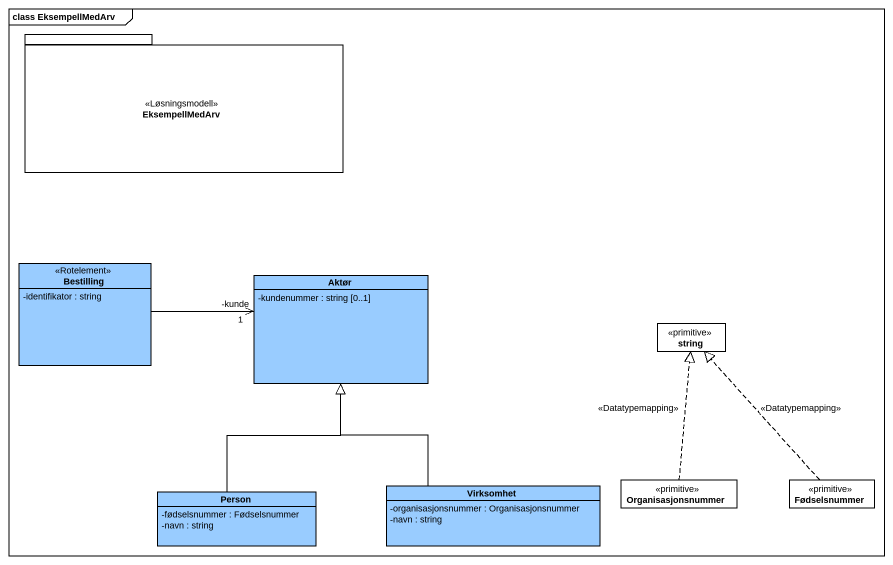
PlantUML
@startuml
mainframe class EksempellMedArv
hide circle
hide empty members
skinparam classAttributeIconSize 0
package EksempellMedArv <<Løsningsmodell>> {
}
class Bestilling <<Rotelement>> #99CCFF {
  -identifikator : string
}
class Aktør #99CCFF {
  -kundenummer : string [0..1]
}
class string <<primitive>>
class "Person" as Person_ #99CCFF {
  -fødselsnummer : Fødselsnummer
  -navn : string
}
class Virksomhet #99CCFF {
  -organisasjonsnummer : Organisasjonsnummer
  -navn : string
}
class Organisasjonsnummer <<primitive>>
class Fødselsnummer <<primitive>>
Bestilling -right-> "-kunde\n1" Aktør
Person_ -up-|> Aktør
Virksomhet -up-|> Aktør
Organisasjonsnummer .up.|> string : <<Datatypemapping>>
Fødselsnummer .up.|> string : <<Datatypemapping>>
@enduml
